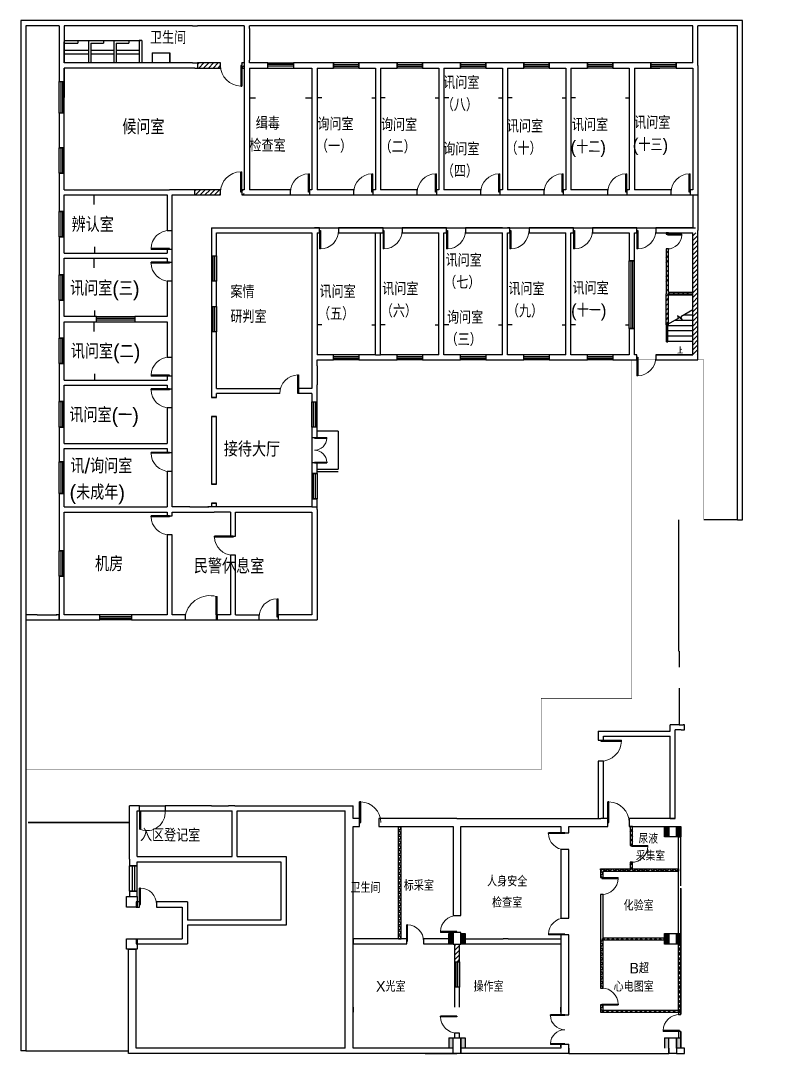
# Model space of a CAD drawing. Extents: x 319706 to 355428, y -360061 to -311216.
import ezdxf

# ---------------------------------------------------------------- set-up
doc = ezdxf.new("R2010")
doc.units = 0
doc.header["$LTSCALE"] = 1000
doc.header["$MEASUREMENT"] = 0
doc.linetypes.add('DASH', pattern=[0.35, 0.25, -0.1])
doc.linetypes.add('DOTE', pattern=[2.42, 2, -0.2, 0.02, -0.2])
doc.layers.get('0').update_dxf_attribs({"linetype": 'CONTINUOUS'})
for name, color, linetype in [('DIM_SYMB', 3, 'CONTINUOUS'), ('DOTE', 1, 'CONTINUOUS'), ('STAIR', 2, 'CONTINUOUS'), ('WALL', 9, 'CONTINUOUS'), ('WALL-MOVE', 6, 'CONTINUOUS'), ('WINDOW', 4, 'CONTINUOUS')]:
    doc.layers.add(name, color=color, linetype=linetype)
doc.styles.add('X光操作间', font='acaderef.shx', dxfattribs={"height": 200, "bigfont": 'tssdchn.shx'})
doc.styles.add('X光检查室', font='Tssdeng.shx', dxfattribs={"bigfont": 'tssdchn.shx'})
pattern_1 = [(45, (4628.25, -131083.16), (-112.2532, 112.2532), []), (135, (4628.25, -131083.16), (-112.2532, -112.2532), [])]

# ---------------------------------------------------------------- blocks, each defined once
blk = doc.blocks.new('$DorLib2D$00000002')
for p, q in [((-0.5, 0), (-0.5, 0.4875)), ((-0.475, 0.4875), (-0.5, 0.4875)), ((-0.475, 0), (-0.475, 0.4875)), ((0.475, 0), (0.475, 0.4875)), ((0.475, 0.4875), (0.5, 0.4875)), ((0.5, 0), (0.5, 0.4875)), ((-0.5, 0), (-0.475, 0)), ((0.5, 0), (0.475, 0))]:
    blk.add_line(p, q)
at = {"lineweight": 13}
for centre, start, end in [((-0.4875, 0), 0, 88.53072), ((0.4875, 0), 91.46928, 180)]:
    blk.add_arc(centre, 0.4875, start, end, dxfattribs=at)
blk = doc.blocks.new('$TCHSYS$DOOR2D')
for p, q in [((0.45, 0.975), (0.5, 0.975)), ((0.45, 0), (0.45, 0.975)), ((0.5, 0), (0.5, 0.975)), ((0.5, 0), (0.45, 0))]:
    blk.add_line(p, q)
at = {"lineweight": 13}
blk.add_arc((0.475, 0), 0.975, 91.4693, 180, dxfattribs=at)

msp = doc.modelspace()

# ---------------------------------------------------------------- hatches: boundary and pattern name
h = msp.add_hatch()
h.set_pattern_fill('ANSI31', color=256, scale=100, style=0)
h.set_pattern_definition([(45, (552144.33, -317316.62), (-112.2532, 112.2532), [])])
h.paths.add_polyline_path([(329156, -319216), (327946, -319216), (327946, -319456), (329156, -319456)])
h.paths.add_polyline_path([(330156, -319456), (330276, -319456), (330276, -319216), (330156, -319216)], flags=16)
h.paths.add_polyline_path([(328066, -313456), (329156, -313456), (329156, -313216), (328066, -313216)], flags=16)
h.paths.add_polyline_path([(330156, -313456), (330276, -313456), (330276, -313216), (330156, -313216)], flags=16)
h = msp.add_hatch()
h.set_pattern_fill('ANSI31', color=256, scale=100, style=0)
h.set_pattern_definition([(45, (539151.83, -291113.15), (-112.2532, 112.2532), [])])
h.paths.add_polyline_path([(351476, -324076), (350336, -324076), (350336, -324196), (351476, -324196)])
h.paths.add_polyline_path([(350216, -325609), (350336, -325609), (350336, -322016), (350216, -322016)], flags=16)
h.paths.add_polyline_path([(350216, -321316), (350336, -321316), (350336, -321256), (350216, -321256)], flags=16)
h = msp.add_hatch()
h.set_pattern_fill('ANSI31', color=256, scale=100, style=0)
h.set_pattern_definition([(45, (318027.8, -289063.93), (-112.2532, 112.2532), [])])
h.paths.add_polyline_path([(355428, -329533), (353504, -329533), (353504, -331304), (355428, -331304)])
h.paths.add_polyline_path([(351476, -327016), (351716, -327016), (351716, -321256), (351476, -321256)], flags=16)
h.paths.add_polyline_path([(353504, -331304), (355428, -331304), (355428, -329533), (353504, -329533)], flags=16)
h = msp.add_hatch()
h.set_pattern_fill('ANSI37', color=256, scale=100, style=0)
h.set_pattern_definition(pattern_1)
h.paths.add_polyline_path([(337631, -349326), (337571, -349326), (337571, -354641), (337631, -354641)])
h.paths.add_polyline_path([(337691, -349326), (337631, -349326), (337631, -354641), (337691, -354641)])
h = msp.add_hatch()
h.set_pattern_fill('ANSI37', color=256, scale=100, style=0)
h.set_pattern_definition(pattern_1)
h.paths.add_polyline_path([(348636, -349326), (348516, -349326), (348516, -350226), (348636, -350226)])
h.paths.add_polyline_path([(348636, -351026), (348576, -351026), (348516, -351026), (348516, -351326), (348636, -351326)])
h = msp.add_hatch(color=8)
h.paths.add_polyline_path([(350346, -349326), (350146, -349326), (350146, -349576), (350346, -349576)])
h.paths.add_polyline_path([(350346, -349576), (350146, -349576), (350146, -349826), (350346, -349826)])
h = msp.add_hatch(color=8)
h.paths.add_polyline_path([(350916, -349326), (350716, -349326), (350716, -349576), (350916, -349576)])
h.paths.add_polyline_path([(350916, -349576), (350716, -349576), (350716, -349826), (350916, -349826)])
h = msp.add_hatch()
h.set_pattern_fill('ANSI37', color=256, scale=100, style=0)
h.set_pattern_definition(pattern_1)
h.paths.add_polyline_path([(350796, -351326), (347640, -351326), (347236, -351326), (347236, -351326), (347116, -351326), (347116, -351386), (347116, -351746), (347236, -351746), (347236, -351446), (350796, -351446)])
h = msp.add_hatch(color=8)
h.paths.add_polyline_path([(340146, -354391), (339946, -354391), (339946, -354641), (340146, -354641)])
h.paths.add_polyline_path([(340146, -354641), (339946, -354641), (339946, -354891), (340146, -354891)])
h = msp.add_hatch(color=8)
h.paths.add_polyline_path([(340716, -354391), (340516, -354391), (340516, -354641), (340716, -354641)])
h.paths.add_polyline_path([(340716, -354641), (340516, -354641), (340516, -354891), (340716, -354891)])
h = msp.add_hatch()
h.set_pattern_fill('ANSI37', color=256, scale=100, style=0)
h.set_pattern_definition([(45, (3978.25, -127653.16), (-112.2532, 112.2532), []), (135, (3978.25, -127653.16), (-112.2532, -112.2532), [])])
h.paths.add_polyline_path([(350146, -354591), (347236, -354591), (347236, -354691), (350146, -354691)])
h = msp.add_hatch(color=8)
h.paths.add_polyline_path([(350346, -354391), (350146, -354391), (350146, -354641), (350346, -354641)])
h.paths.add_polyline_path([(350346, -354641), (350146, -354641), (350146, -354891), (350346, -354891)])
h = msp.add_hatch(color=8)
h.paths.add_polyline_path([(350916, -354391), (350716, -354391), (350716, -354641), (350916, -354641)])
h.paths.add_polyline_path([(350916, -354641), (350716, -354641), (350716, -354891), (350916, -354891)])
h = msp.add_hatch()
h.set_pattern_fill('ANSI31', color=256, scale=100, style=0)
h.set_pattern_definition([(45, (4628.25, -131083.16), (-112.2532, 112.2532), [])])
h.paths.add_polyline_path([(340331, -354891), (340211, -354891), (340211, -355726), (340331, -355726)])
h.paths.add_polyline_path([(340451, -354891), (340331, -354891), (340331, -355726), (340451, -355726)])
h = msp.add_hatch()
h.set_pattern_fill('ANSI37', color=256, scale=100, style=0)
h.set_pattern_definition(pattern_1)
h.paths.add_polyline_path([(347236, -354641), (347116, -354641), (347116, -356971), (347236, -356971)])
h = msp.add_hatch()
h.set_pattern_fill('ANSI37', color=256, scale=100, style=0)
h.set_pattern_definition(pattern_1)
h.paths.add_polyline_path([(350916, -354891), (350796, -354891), (350796, -358071), (350796, -358221), (350916, -358221), (350916, -358071)])
h = msp.add_hatch()
h.set_pattern_fill('ANSI37', color=256, scale=100, style=0)
h.set_pattern_definition(pattern_1)
h.paths.add_polyline_path([(347236, -357771), (347176, -357771), (347116, -357771), (347116, -358121), (347236, -358121)])
h = msp.add_hatch()
h.set_pattern_fill('ANSI37', color=256, scale=100, style=0)
h.set_pattern_definition(pattern_1)
h.paths.add_polyline_path([(350796, -358021), (347236, -358021), (347236, -358121), (350796, -358121)])
h = msp.add_hatch(color=8)
h.paths.add_polyline_path([(340146, -359321), (339946, -359321), (339946, -359821), (340146, -359821)])
h.paths.add_polyline_path([(340516, -359821), (340716, -359821), (340716, -359321), (340516, -359321)])
h = msp.add_hatch(color=8)
h.paths.add_polyline_path([(350346, -359321), (350146, -359321), (350146, -359821), (350346, -359821)])
h.paths.add_polyline_path([(350716, -359821), (350916, -359821), (350916, -359321), (350716, -359321)])

# ---------------------------------------------------------------- linework, layer by layer
for p, q in [((327826, -311456), (328066, -311456)), ((330276, -311586), (330276, -313086)), ((330516, -311586), (330516, -313086)), ((321766, -312156), (325366, -312156)), ((321766, -313216), (321766, -312216)), ((321766, -312611), (322906, -312611)), ((321766, -312788), (322906, -312788)), ((323026, -312611), (324106, -312611)), ((323026, -312788), (324106, -312788)), ((324226, -312611), (325306, -312611)), ((324226, -312788), (325306, -312788)), ((325926, -312738), (325926, -313216)), ((325926, -312738), (326764, -312738)), ((326764, -313216), (326764, -312738)), ((326764, -312738), (326764, -313216)), ((321766, -313456), (321766, -314856)), ((327826, -313216), (328066, -313216)), ((328066, -313216), (328066, -313456)), ((330276, -313216), (330276, -313456)), ((348716, -313456), (349916, -313456)), ((330812, -314877), (330516, -314877)), ((333172, -314861), (333476, -314861)), ((333939, -314861), (333716, -314861)), ((336299, -314861, 0), (336476, -314861)), ((336939, -314861), (336716, -314861)), ((339299, -314861, 0), (339476, -314861)), ((339939, -314861), (339716, -314861)), ((342299, -314861, 0), (342476, -314861)), ((342939, -314861), (342716, -314861)), ((345299, -314861, 0), (345476, -314861)), ((345939, -314861), (345716, -314861)), ((348299, -314861, 0), (348476, -314861)), ((330106, -318361), (330156, -318361)), ((330106, -319336), (330106, -318361)), ((330156, -319336), (330156, -318361)), ((333311, -318458), (333356, -318458)), ((333311, -319336), (333311, -318458)), ((333356, -319336), (333356, -318458)), ((336311, -318458), (336356, -318458)), ((336311, -319336), (336311, -318458)), ((336356, -319336), (336356, -318458)), ((339311, -318458), (339356, -318458)), ((339311, -319336), (339311, -318458)), ((339356, -319336), (339356, -318458)), ((342311, -318458), (342356, -318458)), ((342311, -319336), (342311, -318458)), ((342356, -319336), (342356, -318458)), ((345311, -318458), (345356, -318458)), ((345311, -319336), (345311, -318458)), ((345356, -319336), (345356, -318458)), ((348311, -318458), (348356, -318458)), ((348311, -319336), (348311, -318458)), ((348356, -319336), (348356, -318458)), ((351311, -318458), (351356, -318458)), ((351311, -319336), (351311, -318458)), ((351356, -319336), (351356, -318458)), ((327946, -319456), (327946, -319216)), ((330156, -319336), (330106, -319336)), ((333356, -319336), (333311, -319336)), ((336356, -319336), (336311, -319336)), ((339356, -319336), (339311, -319336)), ((342356, -319336), (342311, -319336)), ((345356, -319336), (345311, -319336)), ((348356, -319336), (348311, -319336)), ((351356, -319336), (351311, -319336)), ((323187, -319914, 0), (323187, -319456)), ((330406, -319456), (351726, -319456)), ((326866, -323536), (326866, -321136)), ((333606, -321016), (351606, -321016)), ((336476, -321256), (336716, -321256)), ((350276, -321316), (350276, -321351)), ((350276, -321316), (350958, -321316)), ((350276, -321351), (350958, -321351)), ((350958, -321351), (350958, -321316)), ((323200, -321920, 0), (323200, -322216)), ((323187, -322914, 0), (323187, -322456)), ((325868, -322681), (325868, -322636)), ((326746, -322636), (325868, -322636)), ((326746, -322681), (325868, -322681)), ((326746, -322636), (326746, -322681)), ((323200, -324920, 0), (323200, -325216)), ((323187, -325914, 0), (323187, -325456)), ((333939, -325611), (333716, -325611)), ((336299, -325611, 0), (336476, -325611)), ((336939, -325611), (336716, -325611)), ((339299, -325611, 0), (339476, -325611)), ((339939, -325611), (339716, -325611)), ((342299, -325611, 0), (342476, -325611)), ((342939, -325611), (342716, -325611)), ((345299, -325611, 0), (345476, -325611)), ((345939, -325611), (345716, -325611)), ((348299, -325611, 0), (348476, -325611)), ((350216, -325609), (350216, -326409)), ((350276, -326409), (350216, -326409)), ((326866, -328036), (326866, -327136)), ((336476, -327016), (336716, -327016)), ((348836, -327136), (348881, -327136)), ((348836, -327136), (348836, -328013)), ((348881, -327136), (348881, -328013)), ((349736, -327016), (351476, -327016)), ((328726, -327486), (328726, -328436)), ((333476, -327536), (333476, -328436)), ((333716, -327536), (333716, -328436)), ((323200, -327920, 0), (323200, -328216)), ((332788, -327974), (332833, -327974)), ((332811, -328853), (332811, -327975)), ((332856, -328853), (332856, -327975)), ((348881, -328013), (348836, -328013)), ((325868, -328681), (325868, -328636)), ((326746, -328636), (325868, -328636)), ((326746, -328681), (325868, -328681)), ((326746, -328636), (326746, -328681)), ((326866, -329536), (326866, -328636)), ((328966, -328616), (331961, -328616)), ((331961, -328616), (331988, -328616)), ((333476, -328616), (332857, -328616)), ((331956, -328853), (328966, -328856)), ((333476, -328856), (332811, -328856)), ((333476, -328856), (333476, -334216)), ((333716, -330786), (333716, -330486)), ((334716, -330636), (333716, -330636)), ((334716, -330636), (334716, -332436)), ((325868, -331681), (325868, -331636)), ((326746, -331636), (325868, -331636)), ((326746, -331636), (326746, -331681)), ((326866, -332536), (326866, -331636)), ((326746, -331681), (325868, -331681)), ((333716, -332436), (334716, -332436)), ((333716, -332536), (334716, -332536)), ((327706, -334216), (328606, -334216)), ((327706, -334456), (328606, -334456)), ((330946, -334216), (328546, -334216)), ((330046, -334456), (330990, -334456)), ((333476, -334216), (333716, -334216)), ((353596, -334821), (351996, -334821)), ((328950, -339327), (328950, -338449)), ((328950, -338450), (328995, -338449)), ((328995, -339327), (328995, -338449)), ((331831, -338559), (331876, -338559)), ((331831, -339436), (331831, -338559)), ((331876, -339436), (331876, -338559)), ((320486, -339316), (321408, -339316)), ((328950, -339327), (328950, -339556)), ((329866, -339316), (330976, -339316)), ((331876, -339436), (331831, -339436)), ((333296, -339316), (331876, -339316)), ((320486, -339556), (321421, -339556)), ((327496, -339556), (328996, -339556)), ((332396, -339556), (333596, -339556)), ((350831, -344521), (351031, -344521)), ((347131, -345241), (347131, -345291)), ((347131, -345241), (348106, -345241)), ((347131, -345291), (348106, -345291)), ((348106, -345291), (348106, -345241)), ((325331, -348356), (326531, -348356)), ((325331, -348596), (326531, -348596)), ((328731, -348356), (329531, -348356)), ((328731, -348596), (329559, -348596)), ((348576, -350226), (348576, -350266)), ((348576, -350226), (349356, -350226)), ((348576, -350266), (349356, -350266)), ((349356, -350266), (349356, -350226)), ((347640, -351326), (350796, -351326)), ((347176, -351746), (347176, -351786)), ((347176, -351746), (347956, -351746)), ((347176, -351786), (347956, -351786)), ((347956, -351786), (347956, -351746)), ((344651, -354421), (344651, -354461)), ((345431, -354421), (344651, -354421)), ((345431, -354461), (344651, -354461)), ((345431, -354461), (345431, -354421)), ((340211, -354891), (340451, -354891)), ((342511, -354881), (342751, -354881)), ((345246, -354641), (345246, -357881)), ((339551, -358341), (339551, -358301)), ((340331, -358301), (339551, -358301)), ((340331, -358341), (339551, -358341)), ((340331, -358301), (340331, -358341)), ((339946, -359321), (340716, -359321)), ((339946, -359321), (339946, -359821)), ((340146, -359821), (340146, -359321)), ((340516, -359821), (340516, -359321)), ((340716, -359321), (340716, -359821)), ((350146, -359321), (350916, -359321)), ((350146, -359321), (350146, -359821)), ((350346, -359821), (350346, -359321)), ((350716, -359821), (350716, -359321)), ((319946, -359941), (324801, -359941)), ((335416, -359756), (335416, -359626)), ((345246, -359756), (345246, -359626)), ((345616, -359756), (345616, -359626)), ((338831, -360061), (340331, -360061)), ((345616, -360061), (350346, -360061))]:
    msp.add_line(p, q)
at = {"extrusion": (0, 0, -1)}
for p, q in [((330156, -313336), (330106, -313336)), ((330106, -313336), (330106, -314311)), ((330156, -313336), (330156, -314311)), ((330106, -314311), (330156, -314311)), ((333836, -321136), (333881, -321136)), ((333836, -321136), (333836, -322013)), ((333881, -321136), (333881, -322013)), ((336836, -321136), (336881, -321136)), ((336836, -321136), (336836, -322013)), ((336881, -321136), (336881, -322013)), ((339836, -321136), (339881, -321136)), ((339836, -321136), (339836, -322013)), ((339881, -321136), (339881, -322013)), ((342836, -321136), (342881, -321136)), ((342836, -321136), (342836, -322013)), ((342881, -321136), (342881, -322013)), ((345836, -321136), (345881, -321136)), ((345836, -321136), (345836, -322013)), ((345881, -321136), (345881, -322013)), ((348836, -321136), (348881, -321136)), ((348836, -321136), (348836, -322013)), ((348881, -321136), (348881, -322013)), ((325868, -321991), (325868, -322036)), ((326746, -321991), (325868, -321991)), ((326746, -322036), (325868, -322036)), ((326746, -322036), (326746, -321991)), ((333881, -322013), (333836, -322013)), ((336881, -322013), (336836, -322013)), ((339881, -322013), (339836, -322013)), ((342881, -322013), (342836, -322013)), ((345881, -322013), (345836, -322013)), ((348881, -322013), (348836, -322013)), ((325868, -327991), (325868, -328036)), ((326746, -327991), (325868, -327991)), ((326746, -328036), (325868, -328036)), ((326746, -328036), (326746, -327991)), ((325868, -334681), (325868, -334636)), ((326746, -334636), (325868, -334636)), ((326746, -334681), (325868, -334681)), ((326746, -334636), (326746, -334681)), ((328868, -335646), (328868, -335601)), ((329746, -335601), (328868, -335601)), ((329746, -335646), (328868, -335646)), ((329746, -335601), (329746, -335646)), ((325331, -348595), (325331, -349473)), ((325376, -348595), (325376, -349473)), ((344651, -349666), (344651, -349626)), ((345431, -349626), (344651, -349626)), ((345431, -349666), (344651, -349666)), ((345431, -349626), (345431, -349666)), ((325371, -352241), (325331, -352241)), ((325331, -353021), (325331, -352241)), ((325371, -353021), (325371, -352241)), ((325331, -353021), (325371, -353021)), ((337996, -353981), (337956, -353981)), ((337956, -354761), (337956, -353981)), ((337996, -354761), (337996, -353981)), ((339551, -354301), (339551, -354341)), ((340331, -354301), (339551, -354301)), ((340331, -354341), (339551, -354341)), ((340331, -354341), (340331, -354301)), ((337956, -354761), (337996, -354761)), ((347176, -357771), (347176, -357731)), ((347176, -357731), (347956, -357731)), ((347176, -357771), (347956, -357771)), ((347956, -357731), (347956, -357771)), ((350076, -358981), (350076, -359021)), ((350856, -358981), (350076, -358981)), ((350856, -359021), (350856, -358981)), ((350856, -359021), (350076, -359021))]:
    msp.add_line(p, q, dxfattribs=at)
at = {"color": 0, "extrusion": (0, 0, -1)}
for p, q in [((331396, -313456), (331396, -313216)), ((331396, -313216), (332596, -313216)), ((332596, -313296), (331396, -313296)), ((332596, -313376), (331396, -313376)), ((331396, -313456), (332596, -313456)), ((332596, -313216), (332596, -313456)), ((321526, -314086), (321766, -314086)), ((321526, -315586), (321526, -314086)), ((321606, -314086), (321606, -315586)), ((321686, -314086), (321686, -315586)), ((321766, -315586), (321766, -314086)), ((321766, -315586), (321526, -315586)), ((321766, -317236), (321526, -317236)), ((321526, -318436), (321526, -317236)), ((321606, -317236), (321606, -318436)), ((321686, -317236), (321686, -318436)), ((321766, -318436), (321766, -317236)), ((321526, -318436), (321766, -318436)), ((321766, -320236), (321526, -320236)), ((321526, -321436), (321526, -320236)), ((321606, -320236), (321606, -321436)), ((321686, -320236), (321686, -321436)), ((321766, -321436), (321766, -320236)), ((321526, -321436), (321766, -321436)), ((321766, -323236), (321526, -323236)), ((321526, -324436), (321526, -323236)), ((321606, -323236), (321606, -324436)), ((321686, -323236), (321686, -324436)), ((321766, -324436), (321766, -323236)), ((321526, -324436), (321766, -324436)), ((321766, -326236), (321526, -326236)), ((321526, -327436), (321526, -326236)), ((321606, -326236), (321606, -327436)), ((321686, -326236), (321686, -327436)), ((321766, -327436), (321766, -326236)), ((321526, -327436), (321766, -327436)), ((321766, -329236), (321526, -329236)), ((321526, -330436), (321526, -329236)), ((321606, -329236), (321606, -330436)), ((321686, -329236), (321686, -330436)), ((321766, -330436), (321766, -329236)), ((333476, -329241), (333716, -329241)), ((333476, -330441), (333476, -329241)), ((333556, -329241), (333556, -330441)), ((333636, -329241), (333636, -330441)), ((333716, -330441), (333716, -329241)), ((321526, -330436), (321766, -330436)), ((333716, -330441), (333476, -330441)), ((321766, -332086), (321526, -332086)), ((321526, -333586), (321526, -332086)), ((321606, -332086), (321606, -333586)), ((321686, -332086), (321686, -333586)), ((321766, -333586), (321766, -332086)), ((321526, -333586), (321766, -333586)), ((321766, -336286), (321526, -336286)), ((321526, -337486), (321526, -336286)), ((321606, -336286), (321606, -337486)), ((321686, -336286), (321686, -337486)), ((321766, -337486), (321766, -336286)), ((321526, -337486), (321766, -337486)), ((323446, -339556), (323446, -339316)), ((324946, -339316), (323446, -339316)), ((323446, -339396), (324946, -339396)), ((324946, -339316), (324946, -339556)), ((327496, -339556), (327496, -339316)), ((328996, -339316), (328996, -339556)), ((323446, -339476), (324946, -339476)), ((324946, -339556), (323446, -339556))]:
    msp.add_line(p, q, dxfattribs=at)
at = {"color": 0}
for p, q in [((334496, -313216), (334496, -313456)), ((335696, -313216), (334496, -313216)), ((334496, -313296), (335696, -313296)), ((334496, -313376), (335696, -313376)), ((335696, -313456), (334496, -313456)), ((335696, -313456), (335696, -313216)), ((337496, -313216), (337496, -313456)), ((338696, -313216), (337496, -313216)), ((337496, -313296), (338696, -313296)), ((337496, -313376), (338696, -313376)), ((338696, -313456), (337496, -313456)), ((338696, -313456), (338696, -313216)), ((340496, -313216), (340496, -313456)), ((341696, -313216), (340496, -313216)), ((340496, -313296), (341696, -313296)), ((340496, -313376), (341696, -313376)), ((341696, -313456), (340496, -313456)), ((341696, -313456), (341696, -313216)), ((343496, -313216), (343496, -313456)), ((344696, -313216), (343496, -313216)), ((343496, -313296), (344696, -313296)), ((343496, -313376), (344696, -313376)), ((344696, -313456), (343496, -313456)), ((344696, -313456), (344696, -313216)), ((346496, -313216), (346496, -313456)), ((347696, -313216), (346496, -313216)), ((346496, -313296), (347696, -313296)), ((346496, -313376), (347696, -313376)), ((347696, -313456), (346496, -313456)), ((347696, -313456), (347696, -313216)), ((349496, -313216), (349496, -313456)), ((350696, -313216), (349496, -313216)), ((349496, -313296), (350696, -313296)), ((349496, -313376), (350696, -313376)), ((350696, -313456), (349496, -313456)), ((350696, -313456), (350696, -313216)), ((328726, -322336), (328966, -322336)), ((328726, -322336), (328726, -323536)), ((328806, -323536), (328806, -322336)), ((328886, -323536), (328886, -322336)), ((328966, -322336), (328966, -323536)), ((348716, -322581), (348476, -322581)), ((348476, -325782), (348476, -322581)), ((348556, -322581), (348556, -325782)), ((348636, -322581), (348636, -325782)), ((348716, -325782), (348716, -322581)), ((328966, -323536), (328726, -323536)), ((328726, -324736), (328966, -324736)), ((328726, -324736), (328726, -325936)), ((328806, -325936), (328806, -324736)), ((328886, -325936), (328886, -324736)), ((328966, -324736), (328966, -325936)), ((323296, -325456), (323296, -325216)), ((323296, -325216), (325096, -325216)), ((325096, -325296), (323296, -325296)), ((325096, -325216), (325096, -325456)), ((325096, -325376), (323296, -325376)), ((323296, -325456), (325096, -325456)), ((348476, -325782), (348716, -325782)), ((328966, -325936), (328726, -325936)), ((334496, -327256), (334496, -327016)), ((335696, -327016), (334496, -327016)), ((334496, -327096), (335696, -327096)), ((334496, -327176), (335696, -327176)), ((335696, -327256), (334496, -327256)), ((335696, -327016), (335696, -327256)), ((337496, -327256), (337496, -327016)), ((338696, -327016), (337496, -327016)), ((337496, -327096), (338696, -327096)), ((337496, -327176), (338696, -327176)), ((338696, -327256), (337496, -327256)), ((338696, -327016), (338696, -327256)), ((340496, -327256), (340496, -327016)), ((341696, -327016), (340496, -327016)), ((340496, -327096), (341696, -327096)), ((340496, -327176), (341696, -327176)), ((341696, -327256), (340496, -327256)), ((341696, -327016), (341696, -327256)), ((343496, -327256), (343496, -327016)), ((344696, -327016), (343496, -327016)), ((343496, -327096), (344696, -327096)), ((343496, -327176), (344696, -327176)), ((344696, -327256), (343496, -327256)), ((344696, -327016), (344696, -327256)), ((346496, -327256), (346496, -327016)), ((347696, -327016), (346496, -327016)), ((346496, -327096), (347696, -327096)), ((346496, -327176), (347696, -327176)), ((347696, -327256), (346496, -327256)), ((347696, -327016), (347696, -327256)), ((333716, -332631), (333476, -332631)), ((333476, -332631), (333476, -333831)), ((333556, -333831), (333556, -332631)), ((333636, -333831), (333636, -332631)), ((333716, -332631), (333716, -333831)), ((333476, -333831), (333716, -333831)), ((325216, -351191), (324846, -351191)), ((324846, -352391), (324846, -351191)), ((324969, -351191), (324969, -352391)), ((325092, -351191), (325092, -352391)), ((325216, -352391), (325216, -351191)), ((324846, -352391), (325216, -352391)), ((340211, -355726), (340451, -355726)), ((340211, -355726), (340211, -356926)), ((340291, -356926), (340291, -355726)), ((340371, -356926), (340371, -355726)), ((340451, -355726), (340451, -356926)), ((340451, -356926), (340211, -356926))]:
    msp.add_line(p, q, dxfattribs=at)
at = {"color": 139, "lineweight": 0}
for points in [[(350881, -326634), (350881, -326940)], [(350959, -326757), (350881, -326769)], [(350771, -326947), (350991, -326930)]]:
    msp.add_lwpolyline(points, dxfattribs=at)
at = {"linetype": 'DOTE', "const_width": 20}
for points in [[(319946, -348356), (319946, -346656), (344311, -346656), (344311, -343271), (348596, -343271), (348596, -327256)], [(348596, -327256), (351996, -327256), (351996, -334821)]]:
    msp.add_lwpolyline(points, dxfattribs=at)
at = {"linetype": 'DASH', "const_width": 75}
msp.add_lwpolyline([(320056, -349141), (324846, -349141)], dxfattribs=at)
for points in [[(350146, -349326), (350346, -349326), (350346, -349826), (350146, -349826)], [(350346, -349326), (350716, -349326), (350716, -349826), (350346, -349826)], [(350716, -349326), (350916, -349326), (350916, -349826), (350716, -349826)], [(324716, -352641), (325216, -352641), (325216, -353141), (324716, -353141)], [(339946, -354391), (340146, -354391), (340146, -354891), (339946, -354891)], [(340516, -354391), (340716, -354391), (340716, -354891), (340516, -354891)], [(350146, -354391), (350346, -354391), (350346, -354891), (350146, -354891)], [(350346, -354391), (350716, -354391), (350716, -354891), (350346, -354891)], [(350716, -354391), (350916, -354391), (350916, -354891), (350716, -354891)], [(324716, -354641), (325216, -354641), (325216, -355141), (324716, -355141)], [(340146, -359321), (340516, -359321), (340516, -360061), (340146, -360061)], [(350346, -359321), (350716, -359321), (350716, -360061), (350346, -360061)]]:
    msp.add_lwpolyline(points, close=True)
at = {"const_width": 75}
for points in [[(350916, -352251), (350916, -358221)], [(350916, -359021), (350916, -359821)]]:
    msp.add_lwpolyline(points, dxfattribs=at)
at = {"lineweight": 13, "extrusion": (0, 0, -1)}
for centre, radius, start, end in [((-330131, -313336), 975, 271.4693, 0), ((-326746, -322013), 878, 1.4693, 90), ((-333858, -321136), 878, 180, 268.5307), ((-336858, -321136), 878, 180, 268.5307), ((-339858, -321136), 878, 180, 268.5307), ((-342858, -321136), 878, 180, 268.5307), ((-345858, -321136), 878, 180, 268.5307), ((-348858, -321136), 878, 180, 268.5307), ((-326746, -328013), 878, 1.4693, 90), ((-326746, -334658), 878, 270, 358.5307), ((-329746, -335623), 878, 270, 358.5307), ((-325677, -348671), 857, 174.9962, 290.619), ((-345431, -349646), 780, 270, 358.5307), ((-325351, -353021), 780, 91.4693, 180), ((-340331, -354321), 780, 1.4693, 90), ((-337976, -354761), 780, 91.4693, 180), ((-347176, -357751), 780, 90, 178.5307), ((-350856, -359001), 780, 1.4693, 90)]:
    msp.add_arc(centre, radius, start, end, dxfattribs=at)
at = {"lineweight": 13}
for centre, radius, start, end in [((330131, -319336), 975, 91.4693, 180), ((333333, -319336), 878, 91.4693, 180), ((336333, -319336), 878, 91.4693, 180), ((339333, -319336), 878, 91.4693, 180), ((342333, -319336), 878, 91.4693, 180), ((345333, -319336), 878, 91.4693, 180), ((348333, -319336), 878, 91.4693, 180), ((351333, -319336), 878, 91.4693, 180), ((350276, -321333), 682, 270, 358.5307), ((326746, -322658), 878, 181.4693, 270), ((348858, -327136), 878, 271.4693, 0), ((332833, -328853), 878, 91.4693, 180), ((326746, -328658), 878, 181.4693, 270), ((326746, -331658), 878, 181.4693, 270), ((328653, -339605), 1193, 75.5818, 165.9914), ((331853, -339436), 878, 91.4693, 180), ((347131, -345266), 975, 270, 358.5307), ((348576, -350246), 780, 270, 358.5307), ((347176, -351766), 780, 270, 358.5307), ((345431, -354441), 780, 90, 178.5307), ((340331, -358321), 780, 181.4693, 270)]:
    msp.add_arc(centre, radius, start, end, dxfattribs=at)
at = {"layer": 'DIM_SYMB'}
msp.add_lwpolyline([(350861, -326504, 0, 0, 0), (350861, -325679, 80, 0, 0), (350861, -325379, 0, 0, 0)], format="xyseb", dxfattribs=at)
at = {"layer": 'DOTE', "linetype": 'DOTE', "lineweight": 5}
msp.add_line((351476, -324136), (350276, -324136), dxfattribs=at)
at = {"layer": 'STAIR'}
for p, q in [((350783, -325299), (350246, -325609)), ((350956, -325349), (350750, -325176)), ((350750, -325176), (350783, -325299)), ((351476, -324899), (350921, -325219)), ((350921, -325219), (350956, -325349)), ((351077, -325129), (351476, -325129)), ((351476, -326379), (351476, -324899)), ((350246, -326379), (350246, -325609)), ((350246, -326409), (350246, -325609)), ((350306, -326409), (350306, -325574)), ((350306, -325629), (351476, -325629)), ((350644, -325379), (351476, -325379)), ((350306, -325879), (351476, -325879)), ((350306, -326129), (351476, -326129)), ((350246, -326409), (350306, -326409)), ((350306, -326379), (351476, -326379))]:
    msp.add_line(p, q, dxfattribs=at)
at = {"layer": 'WALL'}
for p, q in [((321656, -311216), (319706, -311216)), ((319706, -311216), (319706, -359941)), ((321526, -311456), (319946, -311456)), ((319946, -311456), (319946, -359941)), ((321526, -311456), (321526, -313336)), ((327946, -311216), (321646, -311216)), ((327826, -311456), (321766, -311456)), ((321766, -311456), (321766, -313216)), ((330396, -311216), (327946, -311216)), ((330276, -311456), (328066, -311456)), ((330276, -311456), (330276, -311586)), ((351606, -311216), (330406, -311216)), ((351476, -311456), (330516, -311456)), ((330516, -311586), (330516, -311456)), ((351476, -313216), (351476, -311456)), ((353836, -311216), (351606, -311216)), ((351716, -313336), (351716, -311456)), ((353596, -311456), (351716, -311456)), ((353596, -334821), (353596, -311456)), ((353836, -334821), (353836, -311216)), ((321766, -312156), (322416, -312156)), ((321766, -312156), (321766, -312276)), ((321766, -312276), (322416, -312276)), ((322416, -312156), (322416, -312276)), ((322906, -312156), (323616, -312156)), ((322906, -312156), (322906, -313216)), ((323026, -312276), (323616, -312276)), ((323026, -312276), (323026, -313216)), ((323616, -312156), (323616, -312276)), ((324106, -312156), (324816, -312156)), ((324106, -312156), (324106, -313216)), ((324226, -312276), (324816, -312276)), ((324226, -312276), (324226, -313216)), ((324816, -312156), (324816, -312276)), ((325306, -312156), (325306, -313216)), ((325426, -312156), (325306, -312156)), ((325426, -312156), (325426, -313216)), ((330276, -313086), (330276, -313216)), ((330516, -313216), (330516, -313086)), ((321526, -313336), (321526, -314086)), ((327826, -313216), (321766, -313216)), ((327946, -313456), (321766, -313456)), ((321766, -314086), (321766, -313456)), ((323026, -313216), (322906, -313216)), ((324226, -313216), (324106, -313216)), ((325426, -313216), (325306, -313216)), ((327946, -313456), (329156, -313456)), ((329156, -313216), (328066, -313216)), ((329156, -313456), (329156, -313216)), ((330276, -313216), (330156, -313216)), ((330156, -313216), (330156, -313456)), ((330156, -313456), (330276, -313456)), ((330276, -313456), (330276, -319216)), ((331396, -313216), (330516, -313216)), ((330516, -313456), (330516, -319216)), ((330516, -313456), (331396, -313456)), ((331396, -313456), (331396, -313216)), ((333596, -313216), (332596, -313216)), ((332596, -313216), (332596, -313456)), ((332596, -313456), (333476, -313456)), ((333476, -313456), (333476, -319216)), ((334496, -313216), (333596, -313216)), ((333716, -313456), (334496, -313456)), ((333716, -313456), (333716, -319216)), ((334496, -313456), (334496, -313216)), ((336596, -313216), (335696, -313216)), ((335696, -313216), (335696, -313456)), ((335696, -313456), (336476, -313456)), ((336476, -313456), (336476, -319216)), ((337496, -313216), (336596, -313216)), ((336716, -313456), (337496, -313456)), ((336716, -313456), (336716, -319216)), ((337496, -313456), (337496, -313216)), ((339596, -313216), (338696, -313216)), ((338696, -313216), (338696, -313456)), ((338696, -313456), (339476, -313456)), ((339476, -313456), (339476, -319216)), ((340496, -313216), (339596, -313216)), ((339716, -313456), (340496, -313456)), ((339716, -313456), (339716, -319216)), ((340496, -313456), (340496, -313216)), ((342596, -313216), (341696, -313216)), ((341696, -313216), (341696, -313456)), ((341696, -313456), (342476, -313456)), ((342476, -313456), (342476, -319216)), ((343496, -313216), (342596, -313216)), ((342716, -313456), (343496, -313456)), ((342716, -313456), (342716, -319216)), ((343496, -313456), (343496, -313216)), ((345596, -313216), (344696, -313216)), ((344696, -313216), (344696, -313456)), ((344696, -313456), (345476, -313456)), ((345476, -313456), (345476, -319216)), ((346496, -313216), (345596, -313216)), ((345716, -313456), (346496, -313456)), ((345716, -313456), (345716, -319216)), ((346496, -313456), (346496, -313216)), ((348596, -313216), (347696, -313216)), ((347696, -313216), (347696, -313456)), ((347696, -313456), (348476, -313456)), ((348476, -313456), (348476, -319216)), ((349496, -313216), (348596, -313216)), ((348716, -313456), (349496, -313456)), ((348716, -313456), (348716, -319216)), ((349496, -313456), (349496, -313216)), ((351476, -313216), (350696, -313216)), ((350696, -313216), (350696, -313456)), ((350696, -313456), (351476, -313456)), ((351476, -313456), (351476, -319216)), ((351716, -313336), (351716, -319336)), ((321526, -314086), (321766, -314086)), ((348716, -314593), (348716, -314713)), ((321526, -315586), (321526, -317236)), ((321766, -315586), (321526, -315586)), ((321766, -317236), (321766, -315586)), ((321526, -317236), (321766, -317236)), ((321766, -318436), (321526, -318436)), ((321526, -318436), (321526, -319336)), ((321766, -319216), (321766, -318436)), ((321526, -319336), (321526, -320236)), ((321766, -319216), (326746, -319216)), ((329156, -319216), (326746, -319216)), ((329156, -319456), (329156, -319216)), ((330276, -319216), (330156, -319216)), ((330156, -319216), (330156, -319456)), ((332456, -319216), (330516, -319216)), ((332456, -319456), (332456, -319216)), ((333476, -319216), (333356, -319216)), ((333356, -319216), (333356, -319456)), ((335456, -319216), (333716, -319216)), ((335456, -319456), (335456, -319216)), ((336476, -319216), (336356, -319216)), ((336356, -319216), (336356, -319456)), ((338456, -319216), (336716, -319216)), ((338456, -319456), (338456, -319216)), ((339476, -319216), (339356, -319216)), ((339356, -319216), (339356, -319456)), ((341456, -319216), (339716, -319216)), ((341456, -319456), (341456, -319216)), ((342476, -319216), (342356, -319216)), ((342356, -319216), (342356, -319456)), ((344456, -319216), (342716, -319216)), ((344456, -319456), (344456, -319216)), ((345476, -319216), (345356, -319216)), ((345356, -319216), (345356, -319456)), ((347456, -319216), (345716, -319216)), ((347456, -319456), (347456, -319216)), ((348476, -319216), (348356, -319216)), ((348356, -319216), (348356, -319456)), ((350456, -319216), (348716, -319216)), ((350456, -319456), (350456, -319216)), ((351476, -319216), (351356, -319216)), ((351356, -319216), (351356, -319456)), ((351716, -319336), (351716, -321136)), ((321766, -319456), (326626, -319456)), ((321766, -320236), (321766, -319456)), ((326626, -319456), (326626, -321136)), ((326866, -319456), (329156, -319456)), ((326866, -321136), (326866, -319456)), ((330156, -319456), (330396, -319456)), ((330396, -319456), (332456, -319456)), ((333356, -319456), (333596, -319456)), ((333596, -319456), (335456, -319456)), ((336356, -319456), (336596, -319456)), ((336596, -319456), (338456, -319456)), ((339356, -319456), (339596, -319456)), ((339596, -319456), (341456, -319456)), ((342356, -319456), (342476, -319456)), ((342716, -319456), (344456, -319456)), ((345356, -319456), (345596, -319456)), ((345596, -319456), (347456, -319456)), ((348356, -319456), (348596, -319456)), ((348596, -319456), (350456, -319456)), ((351356, -319456), (351476, -319456)), ((351476, -319456), (351476, -321016)), ((321526, -320236), (321766, -320236)), ((326626, -321136), (326866, -321136)), ((328726, -321016), (328726, -322336)), ((328726, -321016), (333596, -321016)), ((328966, -322336), (328966, -321256)), ((328966, -321256), (333476, -321256)), ((333476, -321256), (333476, -327136)), ((333836, -321016), (333596, -321016)), ((333716, -321256), (333836, -321256)), ((333716, -321256), (333716, -327016)), ((333836, -321256), (333836, -321016)), ((336596, -321016), (334736, -321016)), ((334736, -321016), (334736, -321256)), ((334736, -321256), (336476, -321256)), ((336476, -327016), (336476, -321256)), ((336836, -321016), (336596, -321016)), ((336716, -327016), (336716, -321256)), ((336716, -321256), (336836, -321256)), ((336836, -321256), (336836, -321016)), ((339596, -321016), (337736, -321016)), ((337736, -321016), (337736, -321256)), ((337736, -321256), (339476, -321256)), ((339476, -327016), (339476, -321256)), ((339836, -321016), (339596, -321016)), ((339716, -327016), (339716, -321256)), ((339716, -321256), (339836, -321256)), ((339836, -321256), (339836, -321016)), ((342476, -321016), (340736, -321016)), ((340736, -321016), (340736, -321256)), ((340736, -321256), (342476, -321256)), ((342476, -327016), (342476, -321256)), ((342836, -321016), (342716, -321016)), ((342716, -327016), (342716, -321256)), ((342716, -321256), (342836, -321256)), ((342836, -321256), (342836, -321016)), ((345596, -321016), (343736, -321016)), ((343736, -321016), (343736, -321256)), ((343736, -321256), (345476, -321256)), ((345476, -327016), (345476, -321256)), ((345836, -321016), (345596, -321016)), ((345716, -327016), (345716, -321256)), ((345716, -321256), (345836, -321256)), ((345836, -321256), (345836, -321016)), ((348596, -321016), (346736, -321016)), ((346736, -321016), (346736, -321256)), ((346736, -321256), (348476, -321256)), ((348476, -321256), (348476, -322581)), ((348836, -321016), (348596, -321016)), ((348716, -322581), (348716, -321256)), ((348716, -321256), (348836, -321256)), ((348836, -321256), (348836, -321016)), ((351476, -321016), (349736, -321016)), ((349736, -321016), (349736, -321256)), ((349736, -321256), (351476, -321256)), ((350216, -321256), (350216, -321316)), ((350336, -321256), (350216, -321256)), ((350216, -321316), (350336, -321316)), ((350336, -321316), (350336, -321256)), ((351476, -327016), (351476, -321256)), ((351716, -327256), (351716, -321136)), ((321766, -321436), (321526, -321436)), ((321526, -321436), (321526, -322336)), ((321766, -322216), (321766, -321436)), ((321526, -322336), (321526, -323236)), ((321766, -322216), (326626, -322216)), ((326866, -322036), (326626, -322036)), ((326626, -322036), (326626, -322216)), ((326866, -322336), (326866, -322036)), ((326866, -322636), (326866, -322336)), ((328726, -322336), (328966, -322336)), ((350336, -322016), (350216, -322016)), ((350216, -322016), (350216, -324136)), ((350336, -324076), (350336, -322016)), ((321766, -322456), (326626, -322456)), ((321766, -323236), (321766, -322456)), ((326626, -322456), (326626, -322636)), ((326626, -322636), (326866, -322636)), ((348476, -322581), (348716, -322581)), ((321526, -323236), (321766, -323236)), ((326866, -323536), (326626, -323536)), ((326626, -323536), (326626, -325216)), ((326866, -325336), (326866, -323536)), ((328726, -323536), (328726, -324736)), ((328966, -323536), (328726, -323536)), ((328966, -324736), (328966, -323536)), ((350216, -325609), (350216, -324136)), ((351476, -324076), (350336, -324076)), ((351476, -324196), (350336, -324196)), ((350336, -325609), (350336, -324196)), ((351476, -324196), (351476, -324076)), ((321766, -324436), (321526, -324436)), ((321526, -324436), (321526, -325336)), ((321766, -325216), (321766, -324436)), ((328726, -324736), (328966, -324736)), ((323296, -325216), (321766, -325216)), ((323296, -325456), (323296, -325216)), ((326626, -325216), (325096, -325216)), ((325096, -325216), (325096, -325456)), ((321526, -325336), (321526, -326236)), ((321766, -325456), (323296, -325456)), ((321766, -326236), (321766, -325456)), ((325096, -325456), (326626, -325456)), ((326626, -325456), (326626, -327136)), ((326866, -327136), (326866, -325336)), ((348716, -325782), (348476, -325782)), ((348476, -325782), (348476, -327016)), ((348716, -327016), (348716, -325782)), ((350216, -325609), (350336, -325609)), ((321526, -326236), (321766, -326236)), ((328966, -325936), (328726, -325936)), ((328726, -325936), (328726, -328736)), ((328966, -328616), (328966, -325936)), ((326626, -327136), (326866, -327136)), ((333476, -327136), (333476, -327536)), ((334496, -327016), (333716, -327016)), ((333716, -327536), (333716, -327256)), ((333716, -327256), (334496, -327256)), ((334496, -327256), (334496, -327016)), ((336476, -327016), (335696, -327016)), ((335696, -327016), (335696, -327256)), ((335696, -327256), (336596, -327256)), ((336596, -327256), (337496, -327256)), ((337496, -327016), (336716, -327016)), ((337496, -327256), (337496, -327016)), ((339476, -327016), (338696, -327016)), ((338696, -327016), (338696, -327256)), ((338696, -327256), (339596, -327256)), ((339596, -327256), (340496, -327256)), ((340496, -327016), (339716, -327016)), ((340496, -327256), (340496, -327016)), ((342476, -327016), (341696, -327016)), ((341696, -327016), (341696, -327256)), ((341696, -327256), (342596, -327256)), ((342596, -327256), (343496, -327256)), ((343496, -327016), (342716, -327016)), ((343496, -327256), (343496, -327016)), ((345476, -327016), (344696, -327016)), ((344696, -327016), (344696, -327256)), ((344696, -327256), (345596, -327256)), ((345596, -327256), (346496, -327256)), ((346496, -327016), (345716, -327016)), ((346496, -327256), (346496, -327016)), ((348476, -327016), (347696, -327016)), ((347696, -327016), (347696, -327256)), ((347696, -327256), (348596, -327256)), ((348596, -327256), (348836, -327256)), ((348836, -327016), (348716, -327016)), ((348836, -327256), (348836, -327016)), ((351476, -327016), (349736, -327016)), ((349736, -327016), (349736, -327256)), ((349736, -327256), (351716, -327256)), ((321766, -327436), (321526, -327436)), ((321526, -327436), (321526, -328336)), ((321766, -328216), (321766, -327436)), ((321766, -328216), (326626, -328216)), ((326866, -328036), (326626, -328036)), ((326626, -328036), (326626, -328216)), ((326866, -328336), (326866, -328036)), ((321526, -328336), (321526, -329236)), ((321766, -328456), (326626, -328456)), ((321766, -329236), (321766, -328456)), ((326626, -328456), (326626, -328636)), ((326626, -328636), (326866, -328636)), ((326866, -328636), (326866, -328336)), ((333476, -328436), (333476, -328616)), ((333716, -328736), (333716, -328436)), ((328726, -328736), (328726, -329036)), ((328726, -329036), (328966, -329036)), ((328966, -329036), (328966, -328856)), ((333476, -328856), (333476, -329241)), ((333716, -329241), (333716, -328736)), ((321526, -329236), (321766, -329236)), ((326866, -329536), (326626, -329536)), ((326626, -329536), (326626, -331216)), ((326866, -331336), (326866, -329536)), ((333476, -329241), (333716, -329241)), ((328726, -329936), (328726, -333136)), ((328966, -329936), (328726, -329936)), ((328966, -333136), (328966, -329936)), ((321766, -330436), (321526, -330436)), ((321526, -330436), (321526, -331336)), ((321766, -331216), (321766, -330436)), ((333476, -330441), (333476, -330936)), ((333716, -330441), (333476, -330441)), ((333716, -330936), (333716, -330441)), ((333476, -330936), (333716, -330936)), ((321526, -331336), (321526, -332086)), ((321766, -331216), (326626, -331216)), ((321766, -331456), (326626, -331456)), ((321766, -332086), (321766, -331456)), ((326626, -331456), (326626, -331636)), ((326626, -331636), (326866, -331636)), ((326866, -331636), (326866, -331336)), ((321526, -332086), (321766, -332086)), ((333476, -332136), (333476, -332631)), ((333716, -332136), (333476, -332136)), ((333716, -332631), (333716, -332136)), ((326866, -332536), (326626, -332536)), ((326626, -332536), (326626, -334216)), ((326866, -334216), (326866, -332536)), ((333476, -332631), (333716, -332631)), ((321766, -333586), (321526, -333586)), ((321526, -333586), (321526, -334336)), ((321766, -334216), (321766, -333586)), ((328726, -333136), (328966, -333136)), ((328966, -334036), (328726, -334036)), ((328726, -334036), (328726, -334216)), ((328966, -334216), (328966, -334036)), ((333716, -333831), (333476, -333831)), ((333476, -333831), (333476, -334216)), ((333716, -334336), (333716, -333831)), ((321526, -334336), (321526, -336286)), ((321766, -334216), (326626, -334216)), ((321766, -334456), (326626, -334456)), ((321766, -336286), (321766, -334456)), ((326626, -334456), (326626, -334636)), ((327706, -334216), (326866, -334216)), ((326866, -334456), (327706, -334456)), ((326866, -334636), (326866, -334456)), ((328726, -334216), (328606, -334216)), ((328606, -334456), (328846, -334456)), ((329626, -334456), (328846, -334456)), ((329746, -334216), (328966, -334216)), ((329626, -334456), (329626, -335601)), ((330046, -334216), (329746, -334216)), ((329866, -334456), (330046, -334456)), ((329866, -335601), (329866, -334456)), ((333476, -334216), (330946, -334216)), ((330946, -334456), (333476, -334456)), ((333476, -334456), (333476, -339316)), ((333716, -334336), (333716, -339556)), ((326626, -334636), (326866, -334636)), ((350801, -334821), (350801, -339941)), ((353596, -334821), (353836, -334821)), ((326866, -335536), (326626, -335536)), ((326626, -335536), (326626, -339316)), ((326866, -339316), (326866, -335536)), ((329626, -335601), (329866, -335601)), ((321526, -336286), (321766, -336286)), ((329866, -336501), (329626, -336501)), ((329626, -336501), (329626, -339316)), ((329866, -339316), (329866, -336501)), ((321766, -337486), (321526, -337486)), ((321526, -337486), (321526, -339556)), ((321766, -339316), (321766, -337486)), ((320486, -339316), (319946, -339316)), ((319946, -339316), (319946, -339556)), ((321526, -339316), (321386, -339316)), ((321526, -339556), (321526, -339316)), ((323446, -339316), (321766, -339316)), ((323446, -339556), (323446, -339316)), ((326626, -339316), (324946, -339316)), ((324946, -339316), (324946, -339556)), ((327496, -339316), (326866, -339316)), ((327496, -339556), (327496, -339316)), ((328996, -339314), (328996, -339556)), ((328996, -339316), (328996, -339556)), ((329626, -339316), (328999, -339316)), ((330976, -339556), (330976, -339316)), ((331876, -339316), (331876, -339556)), ((333476, -339316), (333296, -339316)), ((319946, -339556), (320486, -339556)), ((321386, -339556), (321526, -339556)), ((321526, -339556), (323446, -339556)), ((324946, -339556), (326746, -339556)), ((326746, -339556), (327496, -339556)), ((328996, -339556), (329746, -339556)), ((329746, -339556), (332396, -339556)), ((333296, -339556), (333716, -339556)), ((350801, -339941), (350801, -341041)), ((350831, -341041), (350831, -341791)), ((350831, -342791), (350831, -344521)), ((347011, -344821), (350411, -344821)), ((347011, -344821), (347011, -345241)), ((350831, -344521), (350411, -344521)), ((350411, -344821), (350411, -344521)), ((350931, -344761), (350651, -344761)), ((350651, -344941), (350651, -344761)), ((350931, -344761), (351081, -344761)), ((351081, -344521), (351031, -344521)), ((351081, -344761), (351081, -344521)), ((347011, -345241), (347251, -345241)), ((347251, -345061), (350411, -345061)), ((347251, -345241), (347251, -345061)), ((350411, -348956), (350411, -345061)), ((350651, -348956), (350651, -344941)), ((347251, -346241), (347011, -346241)), ((347011, -346241), (347011, -348956)), ((347251, -348956), (347251, -346241)), ((324846, -350876), (324846, -348356)), ((325331, -348356), (324846, -348356)), ((325216, -350756), (325216, -348596)), ((325216, -348596), (325331, -348596)), ((325331, -348596), (325331, -348356)), ((328731, -348356), (326531, -348356)), ((326531, -348356), (326531, -348596)), ((326531, -348596), (328731, -348596)), ((329831, -348356), (329531, -348356)), ((329531, -348596), (329706, -348596)), ((329706, -350756), (329706, -348596)), ((329831, -348356), (335416, -348356)), ((329946, -350756), (329946, -348596)), ((329946, -348596), (335046, -348596)), ((335046, -349141), (335046, -348596)), ((335416, -348956), (335416, -348356)), ((335046, -359821), (335046, -349141)), ((335731, -348956), (335416, -348956)), ((335731, -349326), (335731, -348956)), ((340331, -348956), (336631, -348956)), ((336631, -348956), (336631, -349326)), ((340331, -348956), (345431, -348956)), ((345431, -348956), (347131, -348956)), ((347467, -348956), (347131, -348956)), ((347467, -349326), (347467, -348956)), ((350651, -348956), (348467, -348956)), ((348467, -348956), (348467, -349326)), ((350411, -348956), (350651, -348956)), ((335416, -359821), (335416, -349326)), ((335416, -349326), (335731, -349326)), ((336631, -349326), (340146, -349326)), ((337571, -354641), (337571, -349326)), ((337571, -349326), (337691, -349326)), ((337691, -354641), (337691, -349326)), ((340146, -349326), (340146, -353541)), ((340516, -353541), (340516, -349326)), ((340516, -349326), (345246, -349326)), ((345246, -349326), (345246, -349626)), ((345246, -349626), (345616, -349626)), ((345616, -349326), (347131, -349326)), ((345616, -349626), (345616, -349326)), ((347131, -349326), (347467, -349326)), ((348467, -349326), (350916, -349326)), ((348516, -349326), (348516, -350226)), ((348636, -349326), (348516, -349326)), ((348636, -350226), (348636, -349326)), ((350796, -352191), (350796, -349826)), ((350796, -349826), (350916, -349826)), ((350916, -352131), (350916, -349826)), ((345246, -350426), (345246, -353661)), ((345616, -350426), (345246, -350426)), ((345616, -353661), (345616, -350426)), ((348516, -350226), (348636, -350226)), ((324846, -350876), (324846, -351191)), ((324846, -351191), (325216, -351191)), ((325216, -350756), (329706, -350756)), ((325216, -350996), (329831, -350996)), ((325216, -351191), (325216, -350996)), ((329831, -350996), (332011, -350996)), ((329946, -350756), (332251, -350756)), ((332011, -350996), (332011, -353756)), ((332251, -350756), (332251, -353996)), ((348636, -351026), (348516, -351026)), ((348516, -351026), (348516, -351326)), ((348636, -351326), (348636, -351026)), ((347116, -351386), (347116, -351326)), ((347116, -351326), (347236, -351326)), ((347116, -351386), (347116, -351746)), ((347236, -351326), (347236, -351326)), ((347236, -351326), (350796, -351326)), ((347236, -351446), (350796, -351446)), ((347236, -351746), (347236, -351446)), ((348516, -351326), (348636, -351326)), ((350796, -351326), (350796, -351446)), ((347116, -351746), (347236, -351746)), ((325216, -352391), (324846, -352391)), ((324846, -352391), (324846, -352641)), ((324846, -352641), (325216, -352641)), ((325216, -352641), (325216, -352391)), ((347236, -352546), (347116, -352546)), ((347116, -352546), (347116, -356971)), ((347236, -356971), (347236, -352546)), ((350796, -354391), (350796, -352191)), ((350916, -354391), (350916, -352251)), ((325331, -352901), (325171, -352901)), ((325171, -352901), (325171, -353141)), ((325171, -353141), (325331, -353141)), ((325331, -353141), (325331, -352901)), ((327586, -352901), (326131, -352901)), ((326131, -352901), (326131, -353141)), ((326131, -353141), (327346, -353141)), ((327346, -353141), (327346, -353876)), ((327586, -352901), (327586, -353756)), ((340146, -353541), (340516, -353541)), ((327346, -353876), (327346, -354641)), ((332011, -353756), (327586, -353756)), ((332251, -353996), (327586, -353996)), ((327586, -353996), (327586, -354881)), ((345246, -353661), (345616, -353661)), ((340516, -354341), (340146, -354341)), ((340146, -354341), (340146, -354891)), ((340516, -354891), (340516, -354341)), ((345616, -354461), (345246, -354461)), ((345246, -354461), (345246, -354641)), ((345616, -354761), (345616, -354461)), ((350796, -354391), (350916, -354391)), ((325171, -354641), (327346, -354641)), ((325171, -354641), (325171, -354881)), ((325171, -354881), (327586, -354881)), ((337956, -354641), (335416, -354641)), ((335416, -354641), (335416, -354881)), ((335416, -354881), (337956, -354881)), ((337571, -354641), (337691, -354641)), ((337956, -354881), (337956, -354641)), ((339946, -354641), (338756, -354641)), ((338756, -354641), (338756, -354881)), ((338756, -354881), (339946, -354881)), ((339946, -354881), (339946, -354641)), ((340146, -354891), (340211, -354891)), ((340211, -354891), (340211, -355726)), ((340451, -355726), (340451, -354891)), ((340451, -354891), (340516, -354891)), ((340716, -354641), (342511, -354641)), ((340716, -354641), (340716, -354881)), ((340716, -354881), (342511, -354881)), ((342511, -354641), (342511, -354641)), ((342751, -354641), (342511, -354641)), ((342751, -354641), (342751, -354641)), ((342751, -354641), (345246, -354641)), ((342751, -354881), (345246, -354881)), ((345246, -354881), (345246, -358241)), ((345616, -358241), (345616, -354761)), ((350796, -358071), (350796, -354891)), ((350796, -354891), (350916, -354891)), ((350916, -358071), (350916, -354891)), ((324801, -360061), (324801, -355141)), ((324801, -355141), (325171, -355141)), ((325171, -359821), (325171, -355141)), ((340211, -355726), (340451, -355726)), ((340451, -356926), (340211, -356926)), ((340211, -356926), (340211, -357881)), ((340451, -357881), (340451, -356926)), ((347116, -356971), (347236, -356971)), ((335416, -357881), (335416, -358121)), ((345246, -358121), (345246, -357881)), ((347236, -357771), (347116, -357771)), ((347116, -357771), (347116, -358121)), ((347236, -358121), (347236, -357771)), ((345246, -358241), (345616, -358241)), ((347116, -358121), (347236, -358121)), ((350796, -358071), (350796, -358221)), ((350796, -358221), (350916, -358221)), ((350916, -358221), (350916, -358071)), ((340451, -359101), (340211, -359101)), ((340211, -359101), (340211, -359321)), ((340211, -359321), (340451, -359321)), ((340451, -359321), (340451, -359101)), ((350916, -359021), (350796, -359021)), ((350796, -359021), (350796, -359321)), ((350796, -359321), (350916, -359321)), ((350916, -359321), (350916, -359021)), ((319946, -359941), (319706, -359941)), ((335046, -359821), (325171, -359821)), ((340146, -359821), (335416, -359821)), ((340146, -360061), (340146, -359821)), ((345246, -359821), (340516, -359821)), ((340516, -360061), (340516, -359821)), ((345616, -359641), (345246, -359641)), ((345246, -359641), (345246, -359821)), ((345616, -360061), (345616, -359641)), ((345616, -359821), (345616, -360061)), ((350346, -359821), (350346, -360061)), ((351081, -359821), (350716, -359821)), ((350716, -359821), (350716, -360061)), ((351081, -360061), (351081, -359821)), ((335231, -360061), (324801, -360061)), ((340146, -360061), (335231, -360061)), ((345616, -360061), (340516, -360061)), ((350716, -360061), (351081, -360061))]:
    msp.add_line(p, q, dxfattribs=at)
at = {"layer": 'WALL-MOVE'}
for p, q in [((347236, -354591), (350206, -354591)), ((347236, -354591), (347236, -354691)), ((350206, -354591), (350206, -354691)), ((347236, -354691), (350206, -354691)), ((347236, -358021), (350796, -358021)), ((347236, -358121), (350796, -358121))]:
    msp.add_line(p, q, dxfattribs=at)
at = {"layer": 'WINDOW', "linetype": 'DASH'}
for p, q in [((328966, -329036), (328726, -329036)), ((328726, -329936), (328966, -329936)), ((328966, -333136), (328726, -333136)), ((328726, -334036), (328966, -334036))]:
    msp.add_line(p, q, dxfattribs=at)

# ---------------------------------------------------------------- block references
at = {"layer": 'WINDOW'}
for name, p, xscale, yscale, zscale, rotation in [('$DorLib2D$00000002', (333596, -331536), 1200, 1200, 1200, 270), ('$TCHSYS$DOOR2D', (336231, -349141), -1000, 1000, -1000, 359.9999999999995), ('$TCHSYS$DOOR2D', (347967, -349141), -1000, 1000, -1000, 359.9999999999995), ('$DorLib2D$00000002', (345431, -358941), 1400, -1400, 1400, 270)]:
    msp.add_blockref(name, p, dxfattribs=dict(at, xscale=xscale, yscale=yscale, zscale=zscale, rotation=rotation))

# ---------------------------------------------------------------- texts
at = {"color": 254, "true_color": 0xcedff2}
for s, height, style, p in [('卫生间', 600, 'X光操作间', (325819, -312315)), ('讯问室', 600, 'X光操作间', (339680, -314444)), ('（八）', 600, 'X光操作间', (339612, -315492)), ('候问室', 700, 'X光操作间', (324509, -316588)), ('缉毒', 600, 'X光操作间', (330822, -316370)), ('询问室', 600, 'X光操作间', (333730, -316404)), ('询问室', 600, 'X光操作间', (336738, -316438)), ('讯问室', 600, 'X光操作间', (342688, -316505)), ('讯问室', 600, 'X光操作间', (345765, -316438)), ('讯问室', 600, 'X光操作间', (348706, -316336)), ('检查室', 600, 'X光操作间', (330518, -317418)), ('（一）', 600, 'X光操作间', (333662, -317452)), ('（二）', 600, 'X光操作间', (336671, -317485)), ('询问室', 600, 'X光操作间', (339680, -317587)), ('（十）', 600, 'X光操作间', (342621, -317553)), ('(十二)', 600, 'X光操作间', (345697, -317485)), ('(十三)', 600, 'X光操作间', (348638, -317384)), ('（四）', 600, 'X光操作间', (339612, -318634)), ('辨认室', 700, 'X光操作间', (322111, -321210)), ('讯问室', 600, 'X光操作间', (339794, -322849)), ('（七）', 600, 'X光操作间', (339726, -323897)), ('讯问室(三)', 700, 'X光操作间', (322042, -324223)), ('案情', 600, 'X光操作间', (329619, -324339)), ('讯问室', 600, 'X光操作间', (333830, -324331)), ('讯问室', 600, 'X光操作间', (336796, -324199)), ('讯问室', 600, 'X光操作间', (342759, -324199)), ('讯问室', 600, 'X光操作间', (345790, -324166)), ('（五）', 600, 'X光操作间', (333763, -325379)), ('（六）', 600, 'X光操作间', (336728, -325247)), ('（九）', 600, 'X光操作间', (342691, -325247)), ('(十一)', 600, 'X光操作间', (345723, -325214)), ('研判室', 600, 'X光操作间', (329619, -325508)), ('询问室', 600, 'X光操作间', (339860, -325550)), ('（三）', 600, 'X光操作间', (339792, -326597)), ('讯问室(二)', 700, 'X光操作间', (322077, -327202)), ('讯问室(一)', 700, 'X光操作间', (322008, -330214)), ('接待大厅', 700, 'X光操作间', (329308, -331832)), ('讯/询问室', 700, 'X光操作间', (322059, -332623)), ('(未成年)', 700, 'X光操作间', (322015, -333868)), ('机房', 700, 'X光操作间', (323221, -337258)), ('民警休息室', 700, 'X光操作间', (327893, -337361)), ('入区登记室', 600, 'X光操作间', (325345, -350036)), ('尿液', 400, 'X光操作间', (348913, -350129)), ('采集室', 400, 'X光操作间', (348787, -350936)), ('人身安全', 500, 'X光操作间', (341752, -352164)), ('卫生间', 500, 'X光操作间', (335292, -352467)), ('标采室', 500, 'X光操作间', (337815, -352366)), ('检查室', 500, 'X光操作间', (341987, -353173)), ('化验室', 500, 'X光操作间', (348204, -353311)), ('B超', 500, 'X光操作间', (348485, -356280)), ('X光室', 500, 'X光操作间', (336503, -357141)), ('操作室', 500, 'X光操作间', (341113, -357141)), ('心电图室', 500, 'X光检查室', (347735, -357143))]:
    msp.add_text(s, height=height, rotation=359.7366, dxfattribs=dict(at, style=style)).set_placement(p)

doc.saveas('drawing.dxf')
